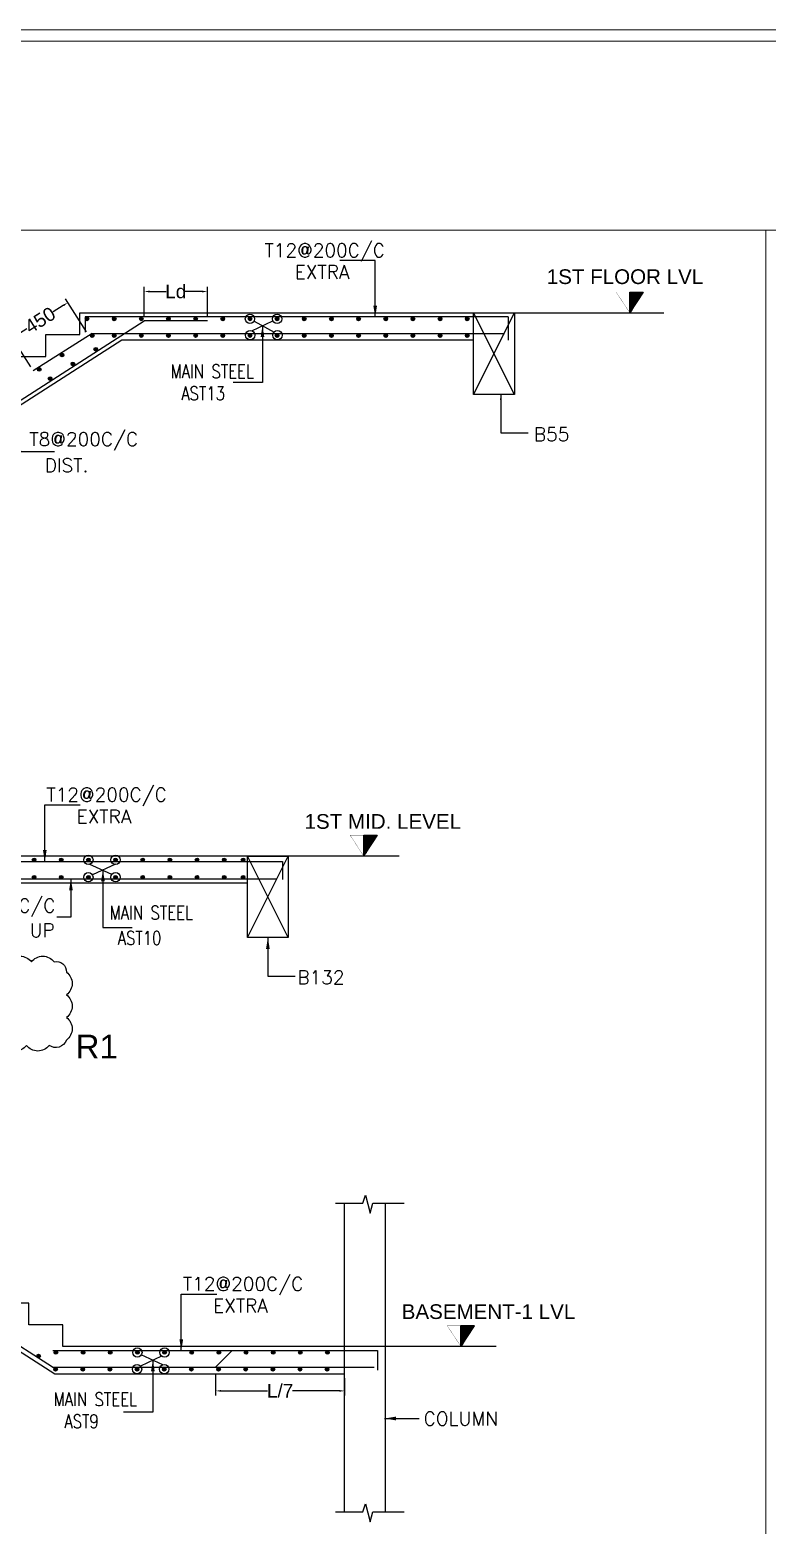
# Model space of a CAD drawing. Header units: metres. Extents: x 1798258 to 2151262, y -74142 to -14742.
# Drawn here: x 2087152 to 2103439, y -47756 to -14742 of the extents above; entities that cross this region are included whole.
import ezdxf
from ezdxf.enums import TextEntityAlignment as Align
from ezdxf.lldxf.tags import DXFTag

# ---------------------------------------------------------------- set-up
doc = ezdxf.new("R2010")
doc.units = ezdxf.units.M
doc.header["$MEASUREMENT"] = 0
for name, color, linetype in [('JW_  BAR', 221, 'Continuous'), ('JW_  SECTION', 4, 'Continuous'), ('JW_AREA', 2, 'Continuous'), ('JW_LEVEL', 7, 'Continuous')]:
    doc.layers.add(name, color=color, linetype=linetype)
doc.layers.add('JW_  TEMPLATE', color=7, linetype='Continuous', lineweight=0)
doc.layers.add('S-LINE-1', color=8, linetype='Continuous', lineweight=0)
doc.styles.add('new4', font='micross.ttf')
doc.styles.add('ROMANS', font='arial.ttf')
doc.styles.add('ROMANS-TITLE', font='ROMANS.shx', dxfattribs={"width": 0.8})
tags = doc.linetypes.add('HIDDEN', pattern=[0.375, 0.25, -0.125]).pattern_tags.tags
tags[6:7] = [DXFTag(74, 4), DXFTag(75, 0), DXFTag(340, '0'), DXFTag(46, 1.0), DXFTag(50, 0.0), DXFTag(44, 0.0), DXFTag(45, 0.0)]
tags[4:5] = [DXFTag(74, 4), DXFTag(75, 0), DXFTag(340, '0'), DXFTag(46, 1.0), DXFTag(50, 0.0), DXFTag(44, 0.0), DXFTag(45, 0.0)]
doc.dimstyles.new('100mm', dxfattribs={"dimscale": 100, "dimtxt": 1.5, "dimasz": 1.2, "dimexe": 1, "dimexo": 1, "dimgap": 0.09, "dimtad": 0, "dimdec": 0, "dimzin": 0, "dimdsep": 46, "dimtxsty": 'ROMANS', "dimcen": 0.09, "dimclrd": 8, "dimclre": 8, "dimclrt": 2, "dimadec": 0, "dimazin": 0, "dimtfac": 1, "dimtdec": 0, "dimtofl": 0, "dimtmove": 0, "dimatfit": 3, "dimfxl": 1, "dimtolj": 1, "dimtzin": 0, "dimarcsym": 0})

# ---------------------------------------------------------------- blocks, each defined once
blk = doc.blocks.new('*D29')
at = {"layer": 'Defpoints', "color": 0, "ltscale": 1500, "transparency": 16777216}
for p in [(2091255, -44323, 0), (2094106, -44413, -8968), (2091255, -44793)]:
    blk.add_point(p, dxfattribs=at)
at = {"layer": 'JW_  SECTION', "color": 8, "lineweight": -2, "ltscale": 1500, "transparency": 16777216}
for p, q in [((2091255, -44423), (2091255, -44893)), ((2094106, -44513), (2094106, -44893)), ((2091375, -44793), (2092405, -44793)), ((2093986, -44793), (2092956, -44793))]:
    blk.add_line(p, q, dxfattribs=at)
at = {"layer": 'JW_  SECTION', "color": 8, "ltscale": 1500, "transparency": 16777216}
for points in [[(2091375, -44773), (2091375, -44813), (2091255, -44793)], [(2093986, -44773), (2093986, -44813), (2094106, -44793)]]:
    blk.add_solid(points, dxfattribs=at)
at = {"layer": 'JW_  SECTION', "color": 2, "ltscale": 1500, "transparency": 16777216, "insert": (2092680, -44793), "char_height": 300, "attachment_point": 5, "style": 'ROMANS'}
blk.add_mtext('\\A1;L/7', dxfattribs=at)
blk = doc.blocks.new('*D44')
at = {"layer": 'Defpoints', "color": 0, "ltscale": 1500, "transparency": 16777216}
for p in [(2087991, -20763), (2088453, -21494, 0), (2087227, -22270, 0)]:
    blk.add_point(p, dxfattribs=at)
at = {"layer": 'JW_  SECTION', "color": 8, "lineweight": -2, "ltscale": 1500, "transparency": 16777216}
for p, q in [((2088400, -21410), (2087938, -20679)), ((2087890, -20827), (2087670, -20966)), ((2087173, -22185), (2086711, -21454)), ((2086866, -21474), (2087085, -21336))]:
    blk.add_line(p, q, dxfattribs=at)
at = {"layer": 'JW_  SECTION', "color": 8, "ltscale": 1500, "transparency": 16777216}
for points in [[(2087879, -20810), (2087900, -20844), (2087991, -20763)], [(2086855, -21457), (2086877, -21491), (2086765, -21538)]]:
    blk.add_solid(points, dxfattribs=at)
at = {"layer": 'JW_  SECTION', "color": 2, "ltscale": 1500, "transparency": 16777216, "insert": (2087378, -21151), "char_height": 300, "attachment_point": 5, "rotation": 32.2929, "style": 'ROMANS'}
blk.add_mtext('\\A1;450', dxfattribs=at)
blk = doc.blocks.new('*D45')
at = {"layer": 'Defpoints', "color": 0, "ltscale": 1500, "transparency": 16777216}
for p in [(2091073, -20519), (2089677, -21164, 0), (2091073, -21164, 0)]:
    blk.add_point(p, dxfattribs=at)
at = {"layer": 'JW_  SECTION', "color": 8, "lineweight": -2, "ltscale": 1500, "transparency": 16777216}
for p, q in [((2089677, -21064), (2089677, -20419)), ((2091073, -21064), (2091073, -20419)), ((2089797, -20519), (2090163, -20519)), ((2090953, -20519), (2090586, -20519))]:
    blk.add_line(p, q, dxfattribs=at)
at = {"layer": 'JW_  SECTION', "color": 8, "ltscale": 1500, "transparency": 16777216}
for points in [[(2089797, -20499), (2089797, -20539), (2089677, -20519)], [(2090953, -20499), (2090953, -20539), (2091073, -20519)]]:
    blk.add_solid(points, dxfattribs=at)
at = {"layer": 'JW_  SECTION', "color": 2, "ltscale": 1500, "transparency": 16777216, "insert": (2090375, -20519), "char_height": 300, "attachment_point": 5, "style": 'ROMANS'}
blk.add_mtext('\\A1;Ld', dxfattribs=at)

msp = doc.modelspace()

# ---------------------------------------------------------------- hatches: boundary and pattern name
at = {"layer": 'JW_  BAR'}
h = msp.add_hatch(color=256, dxfattribs=at)
h.dxf.hatch_style = 1
edge = h.paths.add_edge_path()
edge.add_arc((2088414.1, -21123.1), 40.5, -180, 180, ccw=False)
h = msp.add_hatch(color=256, dxfattribs=at)
h.dxf.hatch_style = 1
edge = h.paths.add_edge_path()
edge.add_arc((2089014.1, -21123.1), 40.5, 360, 720)
h = msp.add_hatch(color=256, dxfattribs=at)
h.dxf.hatch_style = 1
edge = h.paths.add_edge_path()
edge.add_arc((2089614.1, -21123.1), 40.5, 360, 720)
h = msp.add_hatch(color=256, dxfattribs=at)
h.dxf.hatch_style = 1
edge = h.paths.add_edge_path()
edge.add_arc((2090214.1, -21123.1), 40.5, 360, 720)
h = msp.add_hatch(color=256, dxfattribs=at)
h.dxf.hatch_style = 1
edge = h.paths.add_edge_path()
edge.add_arc((2090814.1, -21123.1), 40.5, -180, 180, ccw=False)
h = msp.add_hatch(color=256, dxfattribs=at)
h.dxf.hatch_style = 1
edge = h.paths.add_edge_path()
edge.add_arc((2091414.1, -21123.1), 40.5, 360, 720)
h = msp.add_hatch(color=256, dxfattribs=at)
h.dxf.hatch_style = 1
edge = h.paths.add_edge_path()
edge.add_arc((2092014.1, -21123.1), 40.5, 360, 720)
h = msp.add_hatch(color=256, dxfattribs=at)
h.dxf.hatch_style = 1
edge = h.paths.add_edge_path()
edge.add_arc((2092614.1, -21123.1), 40.5, -180, 180, ccw=False)
h = msp.add_hatch(color=256, dxfattribs=at)
h.dxf.hatch_style = 1
edge = h.paths.add_edge_path()
edge.add_arc((2093214.1, -21123.1), 40.5, -180, 180, ccw=False)
h = msp.add_hatch(color=256, dxfattribs=at)
h.dxf.hatch_style = 1
edge = h.paths.add_edge_path()
edge.add_arc((2093814.1, -21123.1), 40.5, -180, 180, ccw=False)
h = msp.add_hatch(color=256, dxfattribs=at)
h.dxf.hatch_style = 1
edge = h.paths.add_edge_path()
edge.add_arc((2094414.1, -21123.1), 40.5, 360, 720)
h = msp.add_hatch(color=256, dxfattribs=at)
h.dxf.hatch_style = 1
edge = h.paths.add_edge_path()
edge.add_arc((2095014.1, -21123.1), 40.5, 360, 720)
h = msp.add_hatch(color=256, dxfattribs=at)
h.dxf.hatch_style = 1
edge = h.paths.add_edge_path()
edge.add_arc((2095614.1, -21123.1), 40.5, 360, 720)
h = msp.add_hatch(color=256, dxfattribs=at)
h.dxf.hatch_style = 1
edge = h.paths.add_edge_path()
edge.add_arc((2096214.1, -21123.1), 40.5, -180, 180, ccw=False)
h = msp.add_hatch(color=256, dxfattribs=at)
h.dxf.hatch_style = 1
edge = h.paths.add_edge_path()
edge.add_arc((2096814.1, -21123.1), 40.5, -180, 180, ccw=False)
h = msp.add_hatch(color=256, dxfattribs=at)
h.dxf.hatch_style = 1
edge = h.paths.add_edge_path()
edge.add_arc((2088530.1, -21490.9), 40.5, -180, 180, ccw=False)
h = msp.add_hatch(color=256, dxfattribs=at)
h.dxf.hatch_style = 1
edge = h.paths.add_edge_path()
edge.add_arc((2089014.1, -21490.9), 40.5, 360, 720)
h = msp.add_hatch(color=256, dxfattribs=at)
h.dxf.hatch_style = 1
edge = h.paths.add_edge_path()
edge.add_arc((2089614.1, -21490.9), 40.5, 360, 720)
h = msp.add_hatch(color=256, dxfattribs=at)
h.dxf.hatch_style = 1
edge = h.paths.add_edge_path()
edge.add_arc((2090214.1, -21490.9), 40.5, 360, 720)
h = msp.add_hatch(color=256, dxfattribs=at)
h.dxf.hatch_style = 1
edge = h.paths.add_edge_path()
edge.add_arc((2090814.1, -21490.9), 40.5, -180, 180, ccw=False)
h = msp.add_hatch(color=256, dxfattribs=at)
h.dxf.hatch_style = 1
edge = h.paths.add_edge_path()
edge.add_arc((2091414.1, -21490.9), 40.5, 360, 720)
h = msp.add_hatch(color=256, dxfattribs=at)
h.dxf.hatch_style = 1
edge = h.paths.add_edge_path()
edge.add_arc((2092014.1, -21490.9), 40.5, 360, 720)
h = msp.add_hatch(color=256, dxfattribs=at)
h.dxf.hatch_style = 1
edge = h.paths.add_edge_path()
edge.add_arc((2092614.1, -21490.9), 40.5, -180, 180, ccw=False)
h = msp.add_hatch(color=256, dxfattribs=at)
h.dxf.hatch_style = 1
edge = h.paths.add_edge_path()
edge.add_arc((2093214.1, -21490.9), 40.5, -180, 180, ccw=False)
h = msp.add_hatch(color=256, dxfattribs=at)
h.dxf.hatch_style = 1
edge = h.paths.add_edge_path()
edge.add_arc((2093814.1, -21490.9), 40.5, -180, 180, ccw=False)
h = msp.add_hatch(color=256, dxfattribs=at)
h.dxf.hatch_style = 1
edge = h.paths.add_edge_path()
edge.add_arc((2094414.1, -21490.9), 40.5, 360, 720)
h = msp.add_hatch(color=256, dxfattribs=at)
h.dxf.hatch_style = 1
edge = h.paths.add_edge_path()
edge.add_arc((2095014.1, -21490.9), 40.5, 360, 720)
h = msp.add_hatch(color=256, dxfattribs=at)
h.dxf.hatch_style = 1
edge = h.paths.add_edge_path()
edge.add_arc((2095614.1, -21490.9), 40.5, 360, 720)
h = msp.add_hatch(color=256, dxfattribs=at)
h.dxf.hatch_style = 1
edge = h.paths.add_edge_path()
edge.add_arc((2096214.1, -21490.9), 40.5, -180, 180, ccw=False)
h = msp.add_hatch(color=256, dxfattribs=at)
h.dxf.hatch_style = 1
edge = h.paths.add_edge_path()
edge.add_arc((2096814.1, -21490.9), 40.5, -180, 180, ccw=False)
h = msp.add_hatch(color=256, dxfattribs=at)
h.dxf.hatch_style = 1
edge = h.paths.add_edge_path()
edge.add_arc((2088608.1, -21792.5), 40.5, -180, 180, ccw=False)
h = msp.add_hatch(color=256, dxfattribs=at)
h.dxf.hatch_style = 1
edge = h.paths.add_edge_path()
edge.add_arc((2087863.9, -21920.5), 40.5, -180, 180, ccw=False)
h = msp.add_hatch(color=256, dxfattribs=at)
h.dxf.hatch_style = 1
edge = h.paths.add_edge_path()
edge.add_arc((2088103, -22116.3), 40.5, -180, 180, ccw=False)
h = msp.add_hatch(color=256, dxfattribs=at)
h.dxf.hatch_style = 1
edge = h.paths.add_edge_path()
edge.add_arc((2087359.6, -22239.2), 40.5, -180, 180, ccw=False)
h = msp.add_hatch(color=256, dxfattribs=at)
h.dxf.hatch_style = 1
edge = h.paths.add_edge_path()
edge.add_arc((2087597.8, -22440.1), 40.5, -180, 180, ccw=False)
h = msp.add_hatch(color=256, dxfattribs=at)
h.dxf.hatch_style = 1
edge = h.paths.add_edge_path()
edge.add_arc((2087244.3, -33069), 40.5, 360, 720)
h = msp.add_hatch(color=256, dxfattribs=at)
h.dxf.hatch_style = 1
edge = h.paths.add_edge_path()
edge.add_arc((2087844.3, -33069), 40.5, 360, 720)
h = msp.add_hatch(color=256, dxfattribs=at)
h.dxf.hatch_style = 1
edge = h.paths.add_edge_path()
edge.add_arc((2088444.3, -33069), 40.5, 360, 720)
h = msp.add_hatch(color=256, dxfattribs=at)
h.dxf.hatch_style = 1
edge = h.paths.add_edge_path()
edge.add_arc((2089044.3, -33069), 40.5, 360, 720)
h = msp.add_hatch(color=256, dxfattribs=at)
h.dxf.hatch_style = 1
edge = h.paths.add_edge_path()
edge.add_arc((2089644.3, -33069), 40.5, 360, 720)
h = msp.add_hatch(color=256, dxfattribs=at)
h.dxf.hatch_style = 1
edge = h.paths.add_edge_path()
edge.add_arc((2090244.3, -33069), 40.5, 360, 720)
h = msp.add_hatch(color=256, dxfattribs=at)
h.dxf.hatch_style = 1
edge = h.paths.add_edge_path()
edge.add_arc((2090844.3, -33069), 40.5, 360, 720)
h = msp.add_hatch(color=256, dxfattribs=at)
h.dxf.hatch_style = 1
edge = h.paths.add_edge_path()
edge.add_arc((2091444.3, -33069), 40.5, 360, 720)
h = msp.add_hatch(color=256, dxfattribs=at)
h.dxf.hatch_style = 1
edge = h.paths.add_edge_path()
edge.add_arc((2091861.3, -33069), 40.5, 360, 720)
h = msp.add_hatch(color=256, dxfattribs=at)
h.dxf.hatch_style = 1
edge = h.paths.add_edge_path()
edge.add_arc((2087244.3, -33450.6), 40.5, 360, 720)
h = msp.add_hatch(color=256, dxfattribs=at)
h.dxf.hatch_style = 1
edge = h.paths.add_edge_path()
edge.add_arc((2087844.3, -33450.6), 40.5, 360, 720)
h = msp.add_hatch(color=256, dxfattribs=at)
h.dxf.hatch_style = 1
edge = h.paths.add_edge_path()
edge.add_arc((2088444.3, -33450.6), 40.5, 360, 720)
h = msp.add_hatch(color=256, dxfattribs=at)
h.dxf.hatch_style = 1
edge = h.paths.add_edge_path()
edge.add_arc((2089044.3, -33450.6), 40.5, 360, 720)
h = msp.add_hatch(color=256, dxfattribs=at)
h.dxf.hatch_style = 1
edge = h.paths.add_edge_path()
edge.add_arc((2089644.3, -33450.6), 40.5, 360, 720)
h = msp.add_hatch(color=256, dxfattribs=at)
h.dxf.hatch_style = 1
edge = h.paths.add_edge_path()
edge.add_arc((2090244.3, -33450.6), 40.5, 360, 720)
h = msp.add_hatch(color=256, dxfattribs=at)
h.dxf.hatch_style = 1
edge = h.paths.add_edge_path()
edge.add_arc((2090844.3, -33450.6), 40.5, 360, 720)
h = msp.add_hatch(color=256, dxfattribs=at)
h.dxf.hatch_style = 1
edge = h.paths.add_edge_path()
edge.add_arc((2091444.3, -33450.6), 40.5, 360, 720)
h = msp.add_hatch(color=256, dxfattribs=at)
h.dxf.hatch_style = 1
edge = h.paths.add_edge_path()
edge.add_arc((2091861.3, -33450.6), 40.5, 360, 720)
h = msp.add_hatch(color=256, dxfattribs=at)
h.dxf.hatch_style = 1
edge = h.paths.add_edge_path()
edge.add_arc((2087726.8, -43945.1), 40.5, 360, 720)
h = msp.add_hatch(color=256, dxfattribs=at)
h.dxf.hatch_style = 1
edge = h.paths.add_edge_path()
edge.add_arc((2088326.8, -43945.1), 40.5, 360, 720)
h = msp.add_hatch(color=256, dxfattribs=at)
h.dxf.hatch_style = 1
edge = h.paths.add_edge_path()
edge.add_arc((2088926.8, -43945.1), 40.5, 360, 720)
h = msp.add_hatch(color=256, dxfattribs=at)
h.dxf.hatch_style = 1
edge = h.paths.add_edge_path()
edge.add_arc((2089526.8, -43945.1), 40.5, 360, 720)
h = msp.add_hatch(color=256, dxfattribs=at)
h.dxf.hatch_style = 1
edge = h.paths.add_edge_path()
edge.add_arc((2090126.8, -43945.1), 40.5, 360, 720)
h = msp.add_hatch(color=256, dxfattribs=at)
h.dxf.hatch_style = 1
edge = h.paths.add_edge_path()
edge.add_arc((2090726.8, -43945.1), 40.5, 360, 720)
h = msp.add_hatch(color=256, dxfattribs=at)
h.dxf.hatch_style = 1
edge = h.paths.add_edge_path()
edge.add_arc((2091326.8, -43945.1), 40.5, 360, 720)
h = msp.add_hatch(color=256, dxfattribs=at)
h.dxf.hatch_style = 1
edge = h.paths.add_edge_path()
edge.add_arc((2091926.8, -43945.1), 40.5, 360, 720)
h = msp.add_hatch(color=256, dxfattribs=at)
h.dxf.hatch_style = 1
edge = h.paths.add_edge_path()
edge.add_arc((2092526.8, -43945.1), 40.5, 360, 720)
h = msp.add_hatch(color=256, dxfattribs=at)
h.dxf.hatch_style = 1
edge = h.paths.add_edge_path()
edge.add_arc((2093126.8, -43945.1), 40.5, 360, 720)
h = msp.add_hatch(color=256, dxfattribs=at)
h.dxf.hatch_style = 1
edge = h.paths.add_edge_path()
edge.add_arc((2093726.8, -43945.1), 40.5, 360, 720)
h = msp.add_hatch(color=256, dxfattribs=at)
h.dxf.hatch_style = 1
edge = h.paths.add_edge_path()
edge.add_arc((2087344.8, -44023.7), 40.5, 360, 720)
h = msp.add_hatch(color=256, dxfattribs=at)
h.dxf.hatch_style = 1
edge = h.paths.add_edge_path()
edge.add_arc((2087719.4, -44315.7), 40.5, 360, 720)
h = msp.add_hatch(color=256, dxfattribs=at)
h.dxf.hatch_style = 1
edge = h.paths.add_edge_path()
edge.add_arc((2088319.4, -44315.7), 40.5, 360, 720)
h = msp.add_hatch(color=256, dxfattribs=at)
h.dxf.hatch_style = 1
edge = h.paths.add_edge_path()
edge.add_arc((2088919.4, -44315.7), 40.5, 360, 720)
h = msp.add_hatch(color=256, dxfattribs=at)
h.dxf.hatch_style = 1
edge = h.paths.add_edge_path()
edge.add_arc((2089519.4, -44315.7), 40.5, 360, 720)
h = msp.add_hatch(color=256, dxfattribs=at)
h.dxf.hatch_style = 1
edge = h.paths.add_edge_path()
edge.add_arc((2090119.4, -44315.7), 40.5, 360, 720)
h = msp.add_hatch(color=256, dxfattribs=at)
h.dxf.hatch_style = 1
edge = h.paths.add_edge_path()
edge.add_arc((2090719.4, -44315.7), 40.5, 360, 720)
h = msp.add_hatch(color=256, dxfattribs=at)
h.dxf.hatch_style = 1
edge = h.paths.add_edge_path()
edge.add_arc((2091319.4, -44315.7), 40.5, 360, 720)
h = msp.add_hatch(color=256, dxfattribs=at)
h.dxf.hatch_style = 1
edge = h.paths.add_edge_path()
edge.add_arc((2091919.4, -44315.7), 40.5, 360, 720)
h = msp.add_hatch(color=256, dxfattribs=at)
h.dxf.hatch_style = 1
edge = h.paths.add_edge_path()
edge.add_arc((2092519.4, -44315.7), 40.5, 360, 720)
h = msp.add_hatch(color=256, dxfattribs=at)
h.dxf.hatch_style = 1
edge = h.paths.add_edge_path()
edge.add_arc((2093119.4, -44315.7), 40.5, 360, 720)
h = msp.add_hatch(color=256, dxfattribs=at)
h.dxf.hatch_style = 1
edge = h.paths.add_edge_path()
edge.add_arc((2093719.4, -44315.7), 40.5, 360, 720)
at = {"layer": 'JW_LEVEL'}
h = msp.add_hatch(dxfattribs=at)
h.set_pattern_fill('ANSI31', color=1, scale=2, style=0)
h.set_pattern_definition([(45, (1230172.4624, 1053353.06105), (-0.176776695297, 0.176776695297), [])])
h.paths.add_polyline_path([(2100406, -20990.8), (2100406, -20529.7), (2100707.9, -20529.7)])
h = msp.add_hatch(dxfattribs=at)
h.set_pattern_fill('ANSI31', color=1, scale=2, style=0)
h.set_pattern_definition([(45, (1258227.06827, 1041360.09482), (-0.176776695297, 0.176776695297), [])])
h.paths.add_polyline_path([(2094527.5, -32983.8), (2094527.5, -32522.7), (2094829.5, -32522.7)])
h = msp.add_hatch(dxfattribs=at)
h.set_pattern_fill('ANSI31', color=1, scale=2, style=0)
h.set_pattern_definition([(45, (1260372.96528, 1030531.06105), (-0.176776695297, 0.176776695297), [])])
h.paths.add_polyline_path([(2096673.4, -43812.8), (2096673.4, -43351.7), (2096975.4, -43351.7)])

# ---------------------------------------------------------------- linework, layer by layer
msp.add_lwpolyline([(2084186, -35320.5, -0.5), (2084686, -35320.5, -0.5), (2085186, -35320.5, -0.5), (2085686, -35320.5, -0.5), (2086186, -35320.5, -0.5), (2086686, -35320.5, -0.5), (2087186, -35320.5, -0.5), (2087686, -35320.5, -0.5), (2087960, -35546.5, -0.5), (2087960, -36046.5, -0.5), (2087960, -36546.5, -0.5), (2087960, -37046.5, -0.5), (2087577, -37163.5, -0.5), (2087077, -37163.5, -0.5), (2086577, -37163.5, -0.5), (2086077, -37163.5, -0.5), (2085577, -37163.5, -0.5), (2085077, -37163.5, -0.5), (2084577, -37163.5, -0.5), (2084186, -37054.5, -0.5), (2084186, -36554.5, -0.5), (2084186, -36054.5, -0.5), (2084186, -35554.5, -0.5)], format="xyb", close=True)
at = {"layer": 'JW_  BAR'}
for p, q in [((2088454.6, -21123.1, -54176), (2088373.6, -21123.1, -54176)), ((2088414.1, -21082.6, -54176), (2088414.1, -21163.6, -54176)), ((2088973.6, -21123.1, -54176), (2089054.6, -21123.1, -54176)), ((2089014.1, -21082.6, -54176), (2089014.1, -21163.6, -54176)), ((2089573.6, -21123.1, -54176), (2089654.6, -21123.1, -54176)), ((2089614.1, -21082.6, -54176), (2089614.1, -21163.6, -54176)), ((2090173.6, -21123.1, -54176), (2090254.6, -21123.1, -54176)), ((2090214.1, -21082.6, -54176), (2090214.1, -21163.6, -54176)), ((2090854.6, -21123.1, -54176), (2090773.6, -21123.1, -54176)), ((2090814.1, -21082.6, -54176), (2090814.1, -21163.6, -54176)), ((2091373.6, -21123.1, -54176), (2091454.6, -21123.1, -54176)), ((2091414.1, -21082.6, -54176), (2091414.1, -21163.6, -54176)), ((2091973.6, -21123.1, -54176), (2092054.6, -21123.1, -54176)), ((2092014.1, -21082.6, -54176), (2092014.1, -21163.6, -54176)), ((2092654.6, -21123.1, -54176), (2092573.6, -21123.1, -54176)), ((2092614.1, -21082.6, -54176), (2092614.1, -21163.6, -54176)), ((2093254.6, -21123.1, -54176), (2093173.6, -21123.1, -54176)), ((2093214.1, -21082.6, -54176), (2093214.1, -21163.6, -54176)), ((2093854.6, -21123.1, -54176), (2093773.6, -21123.1, -54176)), ((2093814.1, -21082.6, -54176), (2093814.1, -21163.6, -54176)), ((2094373.6, -21123.1, -54176), (2094454.6, -21123.1, -54176)), ((2094414.1, -21082.6, -54176), (2094414.1, -21163.6, -54176)), ((2094973.6, -21123.1, -54176), (2095054.6, -21123.1, -54176)), ((2095014.1, -21082.6, -54176), (2095014.1, -21163.6, -54176)), ((2095573.6, -21123.1, -54176), (2095654.6, -21123.1, -54176)), ((2095614.1, -21082.6, -54176), (2095614.1, -21163.6, -54176)), ((2096254.6, -21123.1, -54176), (2096173.6, -21123.1, -54176)), ((2096214.1, -21082.6, -54176), (2096214.1, -21163.6, -54176)), ((2096854.6, -21123.1, -54176), (2096773.6, -21123.1, -54176)), ((2096814.1, -21082.6, -54176), (2096814.1, -21163.6, -54176)), ((2088530.1, -21450.4, -54176), (2088530.1, -21531.4, -54176)), ((2089014.1, -21450.4, -54176), (2089014.1, -21531.4, -54176)), ((2089614.1, -21450.4, -54176), (2089614.1, -21531.4, -54176)), ((2090214.1, -21450.4, -54176), (2090214.1, -21531.4, -54176)), ((2090814.1, -21450.4, -54176), (2090814.1, -21531.4, -54176)), ((2091414.1, -21450.4, -54176), (2091414.1, -21531.4, -54176)), ((2092014.1, -21450.4, -54176), (2092014.1, -21531.4, -54176)), ((2092614.1, -21450.4, -54176), (2092614.1, -21531.4, -54176)), ((2093214.1, -21450.4, -54176), (2093214.1, -21531.4, -54176)), ((2093814.1, -21450.4, -54176), (2093814.1, -21531.4, -54176)), ((2094414.1, -21450.4, -54176), (2094414.1, -21531.4, -54176)), ((2095014.1, -21450.4, -54176), (2095014.1, -21531.4, -54176)), ((2095614.1, -21450.4, -54176), (2095614.1, -21531.4, -54176)), ((2096214.1, -21450.4, -54176), (2096214.1, -21531.4, -54176)), ((2096814.1, -21450.4, -54176), (2096814.1, -21531.4, -54176)), ((2088570.6, -21490.9, -54176), (2088489.6, -21490.9, -54176)), ((2088608.1, -21752, -54176), (2088608.1, -21833, -54176)), ((2088973.6, -21490.9, -54176), (2089054.6, -21490.9, -54176)), ((2089573.6, -21490.9, -54176), (2089654.6, -21490.9, -54176)), ((2090173.6, -21490.9, -54176), (2090254.6, -21490.9, -54176)), ((2090854.6, -21490.9, -54176), (2090773.6, -21490.9, -54176)), ((2091373.6, -21490.9, -54176), (2091454.6, -21490.9, -54176)), ((2091973.6, -21490.9, -54176), (2092054.6, -21490.9, -54176)), ((2092654.6, -21490.9, -54176), (2092573.6, -21490.9, -54176)), ((2093254.6, -21490.9, -54176), (2093173.6, -21490.9, -54176)), ((2093854.6, -21490.9, -54176), (2093773.6, -21490.9, -54176)), ((2094373.6, -21490.9, -54176), (2094454.6, -21490.9, -54176)), ((2094973.6, -21490.9, -54176), (2095054.6, -21490.9, -54176)), ((2095573.6, -21490.9, -54176), (2095654.6, -21490.9, -54176)), ((2096254.6, -21490.9, -54176), (2096173.6, -21490.9, -54176)), ((2096854.6, -21490.9, -54176), (2096773.6, -21490.9, -54176)), ((2087904.4, -21920.5, -54176), (2087823.4, -21920.5, -54176)), ((2087863.9, -21880, -54176), (2087863.9, -21961, -54176)), ((2088143.5, -22116.3, -54176), (2088062.5, -22116.3, -54176)), ((2088103, -22075.8, -54176), (2088103, -22156.8, -54176)), ((2088648.6, -21792.5, -54176), (2088567.6, -21792.5, -54176)), ((2087400.1, -22239.2, -54176), (2087319.1, -22239.2, -54176)), ((2087359.6, -22198.7, -54176), (2087359.6, -22279.7, -54176)), ((2087638.3, -22440.1, -54176), (2087557.3, -22440.1, -54176)), ((2087597.8, -22399.6, -54176), (2087597.8, -22480.6, -54176)), ((2087203.8, -33069, -54176), (2087284.8, -33069, -54176)), ((2087244.3, -33028.5, -54176), (2087244.3, -33109.5, -54176)), ((2087803.8, -33069, -54176), (2087884.8, -33069, -54176)), ((2087844.3, -33028.5, -54176), (2087844.3, -33109.5, -54176)), ((2088403.8, -33069, -54176), (2088484.8, -33069, -54176)), ((2088444.3, -33028.5, -54176), (2088444.3, -33109.5, -54176)), ((2089003.8, -33069, -54176), (2089084.8, -33069, -54176)), ((2089044.3, -33028.5, -54176), (2089044.3, -33109.5, -54176)), ((2089603.8, -33069, -54176), (2089684.8, -33069, -54176)), ((2089644.3, -33028.5, -54176), (2089644.3, -33109.5, -54176)), ((2090203.8, -33069, -54176), (2090284.8, -33069, -54176)), ((2090244.3, -33028.5, -54176), (2090244.3, -33109.5, -54176)), ((2090803.8, -33069, -54176), (2090884.8, -33069, -54176)), ((2090844.3, -33028.5, -54176), (2090844.3, -33109.5, -54176)), ((2091403.8, -33069, -54176), (2091484.8, -33069, -54176)), ((2091444.3, -33028.5, -54176), (2091444.3, -33109.5, -54176)), ((2091820.8, -33069, -54176), (2091901.8, -33069, -54176)), ((2091861.3, -33028.5, -54176), (2091861.3, -33109.5, -54176)), ((2087203.8, -33450.6, -54176), (2087284.8, -33450.6, -54176)), ((2087244.3, -33410.1, -54176), (2087244.3, -33491.1, -54176)), ((2087803.8, -33450.6, -54176), (2087884.8, -33450.6, -54176)), ((2087844.3, -33410.1, -54176), (2087844.3, -33491.1, -54176)), ((2088403.8, -33450.6, -54176), (2088484.8, -33450.6, -54176)), ((2088444.3, -33410.1, -54176), (2088444.3, -33491.1, -54176)), ((2089003.8, -33450.6, -54176), (2089084.8, -33450.6, -54176)), ((2089044.3, -33410.1, -54176), (2089044.3, -33491.1, -54176)), ((2089603.8, -33450.6, -54176), (2089684.8, -33450.6, -54176)), ((2089644.3, -33410.1, -54176), (2089644.3, -33491.1, -54176)), ((2090203.8, -33450.6, -54176), (2090284.8, -33450.6, -54176)), ((2090244.3, -33410.1, -54176), (2090244.3, -33491.1, -54176)), ((2090803.8, -33450.6, -54176), (2090884.8, -33450.6, -54176)), ((2090844.3, -33410.1, -54176), (2090844.3, -33491.1, -54176)), ((2091403.8, -33450.6, -54176), (2091484.8, -33450.6, -54176)), ((2091444.3, -33410.1, -54176), (2091444.3, -33491.1, -54176)), ((2091820.8, -33450.6, -54176), (2091901.8, -33450.6, -54176)), ((2091861.3, -33410.1, -54176), (2091861.3, -33491.1, -54176)), ((2087726.8, -43904.6, -54176), (2087726.8, -43985.6, -54176)), ((2088326.8, -43904.6, -54176), (2088326.8, -43985.6, -54176)), ((2088926.8, -43904.6, -54176), (2088926.8, -43985.6, -54176)), ((2089526.8, -43904.6, -54176), (2089526.8, -43985.6, -54176)), ((2090126.8, -43904.6, -54176), (2090126.8, -43985.6, -54176)), ((2090726.8, -43904.6, -54176), (2090726.8, -43985.6, -54176)), ((2091326.8, -43904.6, -54176), (2091326.8, -43985.6, -54176)), ((2091926.8, -43904.6, -54176), (2091926.8, -43985.6, -54176)), ((2092526.8, -43904.6, -54176), (2092526.8, -43985.6, -54176)), ((2093126.8, -43904.6, -54176), (2093126.8, -43985.6, -54176)), ((2093726.8, -43904.6, -54176), (2093726.8, -43985.6, -54176)), ((2087304.3, -44023.7, -54176), (2087385.3, -44023.7, -54176)), ((2087344.8, -43983.2, -54176), (2087344.8, -44064.2, -54176)), ((2087686.3, -43945.1, -54176), (2087767.3, -43945.1, -54176)), ((2088286.3, -43945.1, -54176), (2088367.3, -43945.1, -54176)), ((2088886.3, -43945.1, -54176), (2088967.3, -43945.1, -54176)), ((2089486.3, -43945.1, -54176), (2089567.3, -43945.1, -54176)), ((2090086.3, -43945.1, -54176), (2090167.3, -43945.1, -54176)), ((2090686.3, -43945.1, -54176), (2090767.3, -43945.1, -54176)), ((2091286.3, -43945.1, -54176), (2091367.3, -43945.1, -54176)), ((2091886.3, -43945.1, -54176), (2091967.3, -43945.1, -54176)), ((2092486.3, -43945.1, -54176), (2092567.3, -43945.1, -54176)), ((2093086.3, -43945.1, -54176), (2093167.3, -43945.1, -54176)), ((2093686.3, -43945.1, -54176), (2093767.3, -43945.1, -54176)), ((2087678.9, -44315.7, -54176), (2087759.9, -44315.7, -54176)), ((2087719.4, -44275.2, -54176), (2087719.4, -44356.2, -54176)), ((2088278.9, -44315.7, -54176), (2088359.9, -44315.7, -54176)), ((2088319.4, -44275.2, -54176), (2088319.4, -44356.2, -54176)), ((2088878.9, -44315.7, -54176), (2088959.9, -44315.7, -54176)), ((2088919.4, -44275.2, -54176), (2088919.4, -44356.2, -54176)), ((2089478.9, -44315.7, -54176), (2089559.9, -44315.7, -54176)), ((2089519.4, -44275.2, -54176), (2089519.4, -44356.2, -54176)), ((2090078.9, -44315.7, -54176), (2090159.9, -44315.7, -54176)), ((2090119.4, -44275.2, -54176), (2090119.4, -44356.2, -54176)), ((2090678.9, -44315.7, -54176), (2090759.9, -44315.7, -54176)), ((2090719.4, -44275.2, -54176), (2090719.4, -44356.2, -54176)), ((2091278.9, -44315.7, -54176), (2091359.9, -44315.7, -54176)), ((2091319.4, -44275.2, -54176), (2091319.4, -44356.2, -54176)), ((2091878.9, -44315.7, -54176), (2091959.9, -44315.7, -54176)), ((2091919.4, -44275.2, -54176), (2091919.4, -44356.2, -54176)), ((2092478.9, -44315.7, -54176), (2092559.9, -44315.7, -54176)), ((2092519.4, -44275.2, -54176), (2092519.4, -44356.2, -54176)), ((2093078.9, -44315.7, -54176), (2093159.9, -44315.7, -54176)), ((2093119.4, -44275.2, -54176), (2093119.4, -44356.2, -54176)), ((2093678.9, -44315.7, -54176), (2093759.9, -44315.7, -54176)), ((2093719.4, -44275.2, -54176), (2093719.4, -44356.2, -54176))]:
    msp.add_line(p, q, dxfattribs=at)
at = {"layer": 'JW_  BAR', "ltscale": 1500}
for p, q in [((2097721.2, -21080.8, -54176), (2097721.2, -21591.8, -54176)), ((2085338.7, -23939.9, -54176), (2089676.6, -21163.6, -54176)), ((2088525.6, -21448.6, -54176), (2087226.6, -22269.5, -54176)), ((2088525.6, -21448.6, -54176), (2097640.2, -21448.6, -54176)), ((2091073, -21163.6, -54176), (2089676.6, -21163.6, -54176)), ((2092734.9, -33109.5, -54176), (2085236.3, -33109.5, -54176)), ((2092734.9, -33102, -54176), (2092734.9, -33498.3, -54176)), ((2092601.1, -33493.8, -54176), (2085137.4, -33493.8, -54176)), ((2087654.8, -44270.6, -54176), (2084264.6, -42100.9, -54176)), ((2087655.6, -43902.8, -54176), (2094830.4, -43902.8, -63144.1)), ((2091622.5, -43902.8, -54176), (2091254.7, -44270.6, -54176)), ((2094830.4, -43902.8, -63144.1), (2094830.4, -44339, -63144.1))]:
    msp.add_line(p, q, dxfattribs=at)
at = {"layer": 'JW_  BAR', "ltscale": 1500, "elevation": -54176, "flags": 128}
for points in [[(2097721.2, -21080.8), (2088373.6, -21080.8), (2088373.6, -21417.3)], [(2087654.8, -44270.6), (2094756.7, -44270.6)]]:
    msp.add_lwpolyline(points, dxfattribs=at)
at = {"layer": 'JW_  BAR'}
for centre in [(2088414.1, -21123.1, -54176), (2089014.1, -21123.1, -54176), (2089614.1, -21123.1, -54176), (2090214.1, -21123.1, -54176), (2090814.1, -21123.1, -54176), (2091414.1, -21123.1, -54176), (2092014.1, -21123.1, -54176), (2092614.1, -21123.1, -54176), (2093214.1, -21123.1, -54176), (2093814.1, -21123.1, -54176), (2094414.1, -21123.1, -54176), (2095014.1, -21123.1, -54176), (2095614.1, -21123.1, -54176), (2096214.1, -21123.1, -54176), (2096814.1, -21123.1, -54176), (2088530.1, -21490.9, -54176), (2089014.1, -21490.9, -54176), (2089614.1, -21490.9, -54176), (2090214.1, -21490.9, -54176), (2090814.1, -21490.9, -54176), (2091414.1, -21490.9, -54176), (2092014.1, -21490.9, -54176), (2092614.1, -21490.9, -54176), (2093214.1, -21490.9, -54176), (2093814.1, -21490.9, -54176), (2094414.1, -21490.9, -54176), (2095014.1, -21490.9, -54176), (2095614.1, -21490.9, -54176), (2096214.1, -21490.9, -54176), (2096814.1, -21490.9, -54176), (2088608.1, -21792.5, -54176), (2087863.9, -21920.5, -54176), (2088103, -22116.3, -54176), (2087359.6, -22239.2, -54176), (2087597.8, -22440.1, -54176), (2087244.3, -33069, -54176), (2087844.3, -33069, -54176), (2088444.3, -33069, -54176), (2089044.3, -33069, -54176), (2089644.3, -33069, -54176), (2090244.3, -33069, -54176), (2090844.3, -33069, -54176), (2091444.3, -33069, -54176), (2091861.3, -33069, -54176), (2087244.3, -33450.6, -54176), (2087844.3, -33450.6, -54176), (2088444.3, -33450.6, -54176), (2089044.3, -33450.6, -54176), (2089644.3, -33450.6, -54176), (2090244.3, -33450.6, -54176), (2090844.3, -33450.6, -54176), (2091444.3, -33450.6, -54176), (2091861.3, -33450.6, -54176), (2087726.8, -43945.1, -54176), (2088326.8, -43945.1, -54176), (2088926.8, -43945.1, -54176), (2089526.8, -43945.1, -54176), (2090126.8, -43945.1, -54176), (2090726.8, -43945.1, -54176), (2091326.8, -43945.1, -54176), (2091926.8, -43945.1, -54176), (2092526.8, -43945.1, -54176), (2093126.8, -43945.1, -54176), (2093726.8, -43945.1, -54176), (2087344.8, -44023.7, -54176), (2087719.4, -44315.7, -54176), (2088319.4, -44315.7, -54176), (2088919.4, -44315.7, -54176), (2089519.4, -44315.7, -54176), (2090119.4, -44315.7, -54176), (2090719.4, -44315.7, -54176), (2091319.4, -44315.7, -54176), (2091919.4, -44315.7, -54176), (2092519.4, -44315.7, -54176), (2093119.4, -44315.7, -54176), (2093719.4, -44315.7, -54176)]:
    msp.add_circle(centre, 40.5, dxfattribs=at)
at = {"layer": 'JW_  SECTION', "color": 8, "linetype": 'HIDDEN', "ltscale": 700}
for p, q in [((2096955.5, -20990.8, -54176), (2101156.8, -20990.8, -54176)), ((2095309.4, -32983.8, -54176), (2092859.6, -32983.8, -54176)), ((2097455.3, -43812.8, -63144.1), (2094105.5, -43812.8, -63144.1))]:
    msp.add_line(p, q, dxfattribs=at)
at = {"layer": 'JW_  SECTION', "color": 8, "ltscale": 1500}
for p, q in [((2097855.5, -22790.8, -54176), (2096955.5, -20990.8, -54176)), ((2096955.5, -22790.8, -54176), (2097855.5, -20990.8, -54176)), ((2092859.6, -34783.8, -54176), (2091959.6, -32983.8, -54176)), ((2091959.6, -34783.8, -54176), (2092859.6, -32983.8, -54176))]:
    msp.add_line(p, q, dxfattribs=at)
at = {"layer": 'JW_  SECTION', "ltscale": 4500}
for p, q in [((2092859.6, -32983.8, -54176), (2079359.6, -32983.8, -54176)), ((2091959.6, -32983.8, -54176), (2092859.6, -32983.8, -54176)), ((2091959.6, -33583.8, -54176), (2079359.6, -33583.8, -54176))]:
    msp.add_line(p, q, dxfattribs=at)
at = {"layer": 'JW_  SECTION', "color": 8, "ltscale": 4500}
for p, q in [((2094510.6, -40650, -54176), (2094569.7, -40471.1, -54176)), ((2094569.7, -40471.1, -54176), (2094669.9, -40868.2, -54176)), ((2093903, -40650, -54176), (2094510.6, -40650, -54176)), ((2094669.9, -40868.2, -54176), (2094731.7, -40650, -54176)), ((2094731.7, -40650, -54176), (2095422.5, -40650, -54176)), ((2093903, -47464.9, -54176), (2094510.6, -47464.9, -54176)), ((2094510.6, -47464.9, -54176), (2094569.7, -47286, -54176)), ((2094569.7, -47286, -54176), (2094669.9, -47683.1, -54176)), ((2094669.9, -47683.1, -54176), (2094731.7, -47464.9, -54176)), ((2094731.7, -47464.9, -54176), (2095422.5, -47464.9, -54176))]:
    msp.add_line(p, q, dxfattribs=at)
at = {"layer": 'JW_  SECTION', "ltscale": 1500}
for p, q in [((2094105.5, -47464.9, -54176), (2094105.5, -40650, -54176)), ((2095005.5, -47464.9, -54176), (2095005.5, -40650, -54176)), ((2087705, -44412.8, -54176), (2094105.5, -44412.8, -63144.1))]:
    msp.add_line(p, q, dxfattribs=at)
at = {"layer": 'JW_  SECTION', "ltscale": 1500, "elevation": -54176, "flags": 128}
for points in [[(2084991.7, -23390.8), (2085255.5, -23390.8), (2085255.5, -22910.8), (2086005.5, -22910.8), (2086005.5, -22430.8), (2086755.5, -22430.8), (2086755.5, -21950.8), (2087505.5, -21950.8), (2087505.5, -21470.8), (2088255.5, -21470.8), (2088255.5, -20990.8), (2096955.5, -20990.8)], [(2096955.5, -21590.8), (2089181.1, -21590.8), (2085388.2, -24018.2)], [(2084215.1, -42179.3), (2087705, -44412.8)], [(2094105.5, -43812.8), (2087880.5, -43812.8), (2087880.5, -43332.8), (2087130.5, -43332.8), (2087130.5, -42852.8), (2086380.5, -42852.8), (2086380.5, -42372.8), (2085630.5, -42372.8), (2085630.5, -42372.8)]]:
    msp.add_lwpolyline(points, dxfattribs=at)
at = {"layer": 'JW_  SECTION', "ltscale": 4500, "elevation": -54176}
for points in [[(2097855.5, -22790.8), (2096955.5, -22790.8), (2096955.5, -20990.8), (2097855.5, -20990.8)], [(2092859.6, -34783.8), (2091959.6, -34783.8), (2091959.6, -32983.8), (2092859.6, -32983.8)]]:
    msp.add_lwpolyline(points, close=True, dxfattribs=at)
at = {"layer": 'JW_  TEMPLATE'}
for points in [[(2067097.3, -14742.3), (2067097.3, -74142.3), (2151197.3, -74142.3), (2151197.3, -14742.3)], [(2067347.3, -14992.3), (2067347.3, -73892.3), (2150947.3, -73892.3), (2150947.3, -14992.3)]]:
    msp.add_lwpolyline(points, close=True, dxfattribs=at)
at = {"layer": 'JW_AREA', "color": 8, "ltscale": 1500}
for p, q in [((2092052.1, -21386.8, -54176), (2092521.2, -21166.7, -54176)), ((2092104.1, -21172.3, -54176), (2092545.6, -21413.6, -54176)), ((2088960.7, -33391.1, -54176), (2088460.5, -33162.8, -54176)), ((2089044.3, -33164.1, -54176), (2088532.2, -33397.7, -54176)), ((2090062.9, -44025.3, -54176), (2089593.8, -44245.1, -54176)), ((2090087.3, -44218.3, -54176), (2089613.8, -43999.5, -54176))]:
    msp.add_line(p, q, dxfattribs=at)
for centre in [(2092014.1, -21123.1, -54176), (2092614.1, -21123.1, -54176), (2092020, -21484.3, -54176), (2092620, -21484.3, -54176), (2088444.3, -33069, -54176), (2089044.3, -33069, -54176), (2088444.3, -33450.6, -54176), (2089044.3, -33450.6, -54176), (2089526.8, -43945.1, -54176), (2090126.8, -43945.1, -54176), (2089519.4, -44315.7, -54176), (2090119.4, -44315.7, -54176)]:
    msp.add_circle(centre, 102.6, dxfattribs=at)
at = {"layer": 'JW_LEVEL', "color": 7}
for p, q in [((2100406, -20990.8, -54176), (2100406, -20529.7, -54176)), ((2094527.5, -32983.8, -54176), (2094527.5, -32522.7, -54176)), ((2096673.4, -43812.8, -63144.1), (2096673.4, -43351.7, -63144.1))]:
    msp.add_line(p, q, dxfattribs=at)
at = {"layer": 'JW_LEVEL', "color": 7, "const_width": 5, "elevation": -54176}
for points in [[(2100707.9, -20529.7), (2100104, -20529.7), (2100406, -20990.8), (2100406, -20990.8)], [(2094225.5, -32522.7), (2094829.5, -32522.7), (2094527.5, -32983.8), (2094527.5, -32983.8)], [(2096371.4, -43351.7), (2096975.4, -43351.7), (2096673.4, -43812.8), (2096673.4, -43812.8)]]:
    msp.add_lwpolyline(points, close=True, dxfattribs=at)
at = {"layer": 'S-LINE-1'}
for points in [[(2069861.9, -19163.9), (2103408.7, -19163.9), (2103408.7, -55766.9), (2069861.9, -55766.9)], [(2103408.7, -19163.9), (2134543.1, -19163.9), (2134543.1, -55766.9), (2103408.7, -55766.9)]]:
    msp.add_lwpolyline(points, close=True, dxfattribs=at)

# ---------------------------------------------------------------- texts
at = {"style": 'new4'}
msp.add_text('R1', height=525, dxfattribs=at).set_placement((2088629, -37191), align=Align.MIDDLE)
at = {"layer": 'JW_  SECTION', "color": 2, "style": 'ROMANS-TITLE'}
for s, p in [('T12@200C/C ', (2093769, -19607.7, -63144.1)), ('EXTRA', (2093606.9, -20089.5, -63144.1)), ('T8@200C/C ', (2088444.5, -23778.8, -63144.1)), ('B55', (2098678, -23670.7, -54176)), (' DIST.', (2087858.7, -24355, -63144.1)), ('T12@200C/C ', (2088949.6, -31628.9, -63144.1)), ('EXTRA', (2088787.5, -32110.7, -63144.1)), ('T12@100C/C ', (2086487.3, -34079.2, -54176)), (' ALT.BENT UP', (2086325.2, -34621.7, -54176)), ('B132', (2093581.8, -35663.7, -54176)), ('T12@200C/C ', (2091965.3, -42429.7, -66696.5)), ('EXTRA', (2091803.1, -42911.5, -66696.5)), ('COLUMN', (2096673.6, -45404.1, -54176))]:
    msp.add_text(s, height=300, dxfattribs=at).set_placement(p, align=Align.MIDDLE_CENTER)
at = {"layer": 'JW_  SECTION', "color": 2, "char_height": 300, "attachment_point": 1, "style": 'ROMANS-TITLE'}
for s, insert in [('MAIN STEEL', (2090258.1, -22129.7, -63144.1)), ('AST13', (2090495.1, -22616.4, -63144.1)), ('MAIN STEEL ', (2088912.1, -34082.6, -54176)), ('MAIN STEEL ', (2087675.4, -44826.3, -54176)), ('AST9', (2087912.4, -45313, -54176))]:
    msp.add_mtext(s, dxfattribs=dict(at, insert=insert))
at = {"layer": 'JW_  SECTION', "color": 2, "insert": (2088926.2, -34643.8, -54176), "char_height": 300, "width": 7731.023, "attachment_point": 1, "style": 'ROMANS-TITLE'}
msp.add_mtext(' AST10\\P ', dxfattribs=at)
at = {"layer": 'JW_LEVEL', "color": 100, "style": 'new4'}
for s, p in [('1ST FLOOR LVL', (2098571, -20353.4, -54176)), ('1ST MID. LEVEL', (2093220.6, -32382.2, -54176)), ('BASEMENT-1 LVL', (2095366.5, -43205.3, -63144.1))]:
    msp.add_text(s, height=325, dxfattribs=at).set_placement(p)

# ---------------------------------------------------------------- dimensions: what is measured, and where the dimension line sits
at = {"layer": 'JW_  SECTION', "ltscale": 1500}
dim = msp.add_linear_dim(base=(2091073, -20519.3, -54176), p1=(2089676.6, -21163.6, -54176), p2=(2091073, -21163.6, -54176), text='Ld', dimstyle='100mm', override={"dimtxt": 3}, dxfattribs=at)
dim.commit()
dim.dimension.update_dxf_attribs({"geometry": '*D45', "text_midpoint": (2090374.8, -20519.3, -54176)})
dim = msp.add_aligned_dim(p1=(2087226.6, -22269.5, -54176), p2=(2088453.3, -21494.3, -54176), distance=864.9, text='450', dimstyle='100mm', override={"dimtxt": 3}, dxfattribs=at)
dim.commit()
dim.dimension.update_dxf_attribs({"geometry": '*D44', "text_midpoint": (2087377.9, -21150.8, -54176)})
dim = msp.add_linear_dim(base=(2091254.7, -44792.5, -54176), p1=(2094105.5, -44412.8, -63144.1), p2=(2091254.7, -44322.8, -54176), angle=180, text='L/7', dimstyle='100mm', override={"dimtxt": 3}, dxfattribs=at)
dim.commit()
dim.dimension.update_dxf_attribs({"geometry": '*D29', "text_midpoint": (2092680.1, -44792.5, -54176)})

# ---------------------------------------------------------------- leaders
at = {"layer": 'JW_  SECTION', "ltscale": 4500}
for points, override in [([(2094781.2, -21080.8, -54176), (2094781.2, -19835.3, -54176), (2093999.7, -19835.3, -54176)], {"dimasz": 2.5, "dimfxl": 0.18, "dimtfill": 1, "dimarcsym": 2}), ([(2092290.9, -21274.6, -54176), (2092290.9, -22528.8, -54176), (2091642.5, -22528.8, -54176)], {"dimasz": 2.5, "dimfxl": 0.18, "dimtfill": 1, "dimarcsym": 2}), ([(2097555.5, -22790.8, -54176), (2097555.5, -23641.1, -54176), (2098157.7, -23641.1, -54176)], {"dimgap": 0.09, "dimtad": 0, "dimfxl": 0.18, "dimtfill": 1, "dimarcsym": 2}), ([(2086141, -23502.9, -54176), (2086958.9, -24054.6, -54176), (2087694, -24054.6, -54176)], {"dimasz": 2.5, "dimfxl": 0.18, "dimtfill": 1, "dimarcsym": 2}), ([(2087481.9, -33102, -54176), (2087481.9, -31856.5, -54176), (2088263.4, -31856.5, -54176)], {"dimasz": 2.5, "dimfxl": 0.18, "dimtfill": 1, "dimarcsym": 2}), ([(2088765.6, -33293.7, -54176), (2088765.6, -34562, -54176), (2089414, -34562, -54176)], {"dimasz": 2.5, "dimfxl": 0.18, "dimtfill": 1, "dimarcsym": 2}), ([(2088058.8, -33493.8, -54176), (2088058.8, -34330.4, -54176), (2087748.7, -34330.4, -54176)], {"dimasz": 2.5, "dimfxl": 0.18, "dimtfill": 1, "dimarcsym": 2}), ([(2092409.6, -34783.8, -54176), (2092409.6, -35634.1, -54176), (2093011.8, -35634.1, -54176)], {"dimasz": 2.5, "dimfxl": 0.18, "dimtfill": 1, "dimarcsym": 2}), ([(2090497.6, -43902.8, -57728.3), (2090497.6, -42657.3, -57728.3), (2091279.1, -42657.3, -57728.3)], {"dimasz": 2.5, "dimfxl": 0.18, "dimtfill": 1, "dimarcsym": 2}), ([(2089869, -44113.8, -54176), (2089869, -45263.8, -54176), (2089220.7, -45263.8, -54176)], {"dimasz": 2.5, "dimfxl": 0.18, "dimtfill": 1, "dimarcsym": 2}), ([(2094989.4, -45402.9, -45207.8), (2095755.1, -45402.9, -45207.8)], {"dimasz": 2.5, "dimfxl": 0.18, "dimtfill": 1, "dimarcsym": 2})]:
    msp.add_leader(points, dimstyle='100mm', override=override, dxfattribs=at)

doc.saveas('drawing.dxf')
